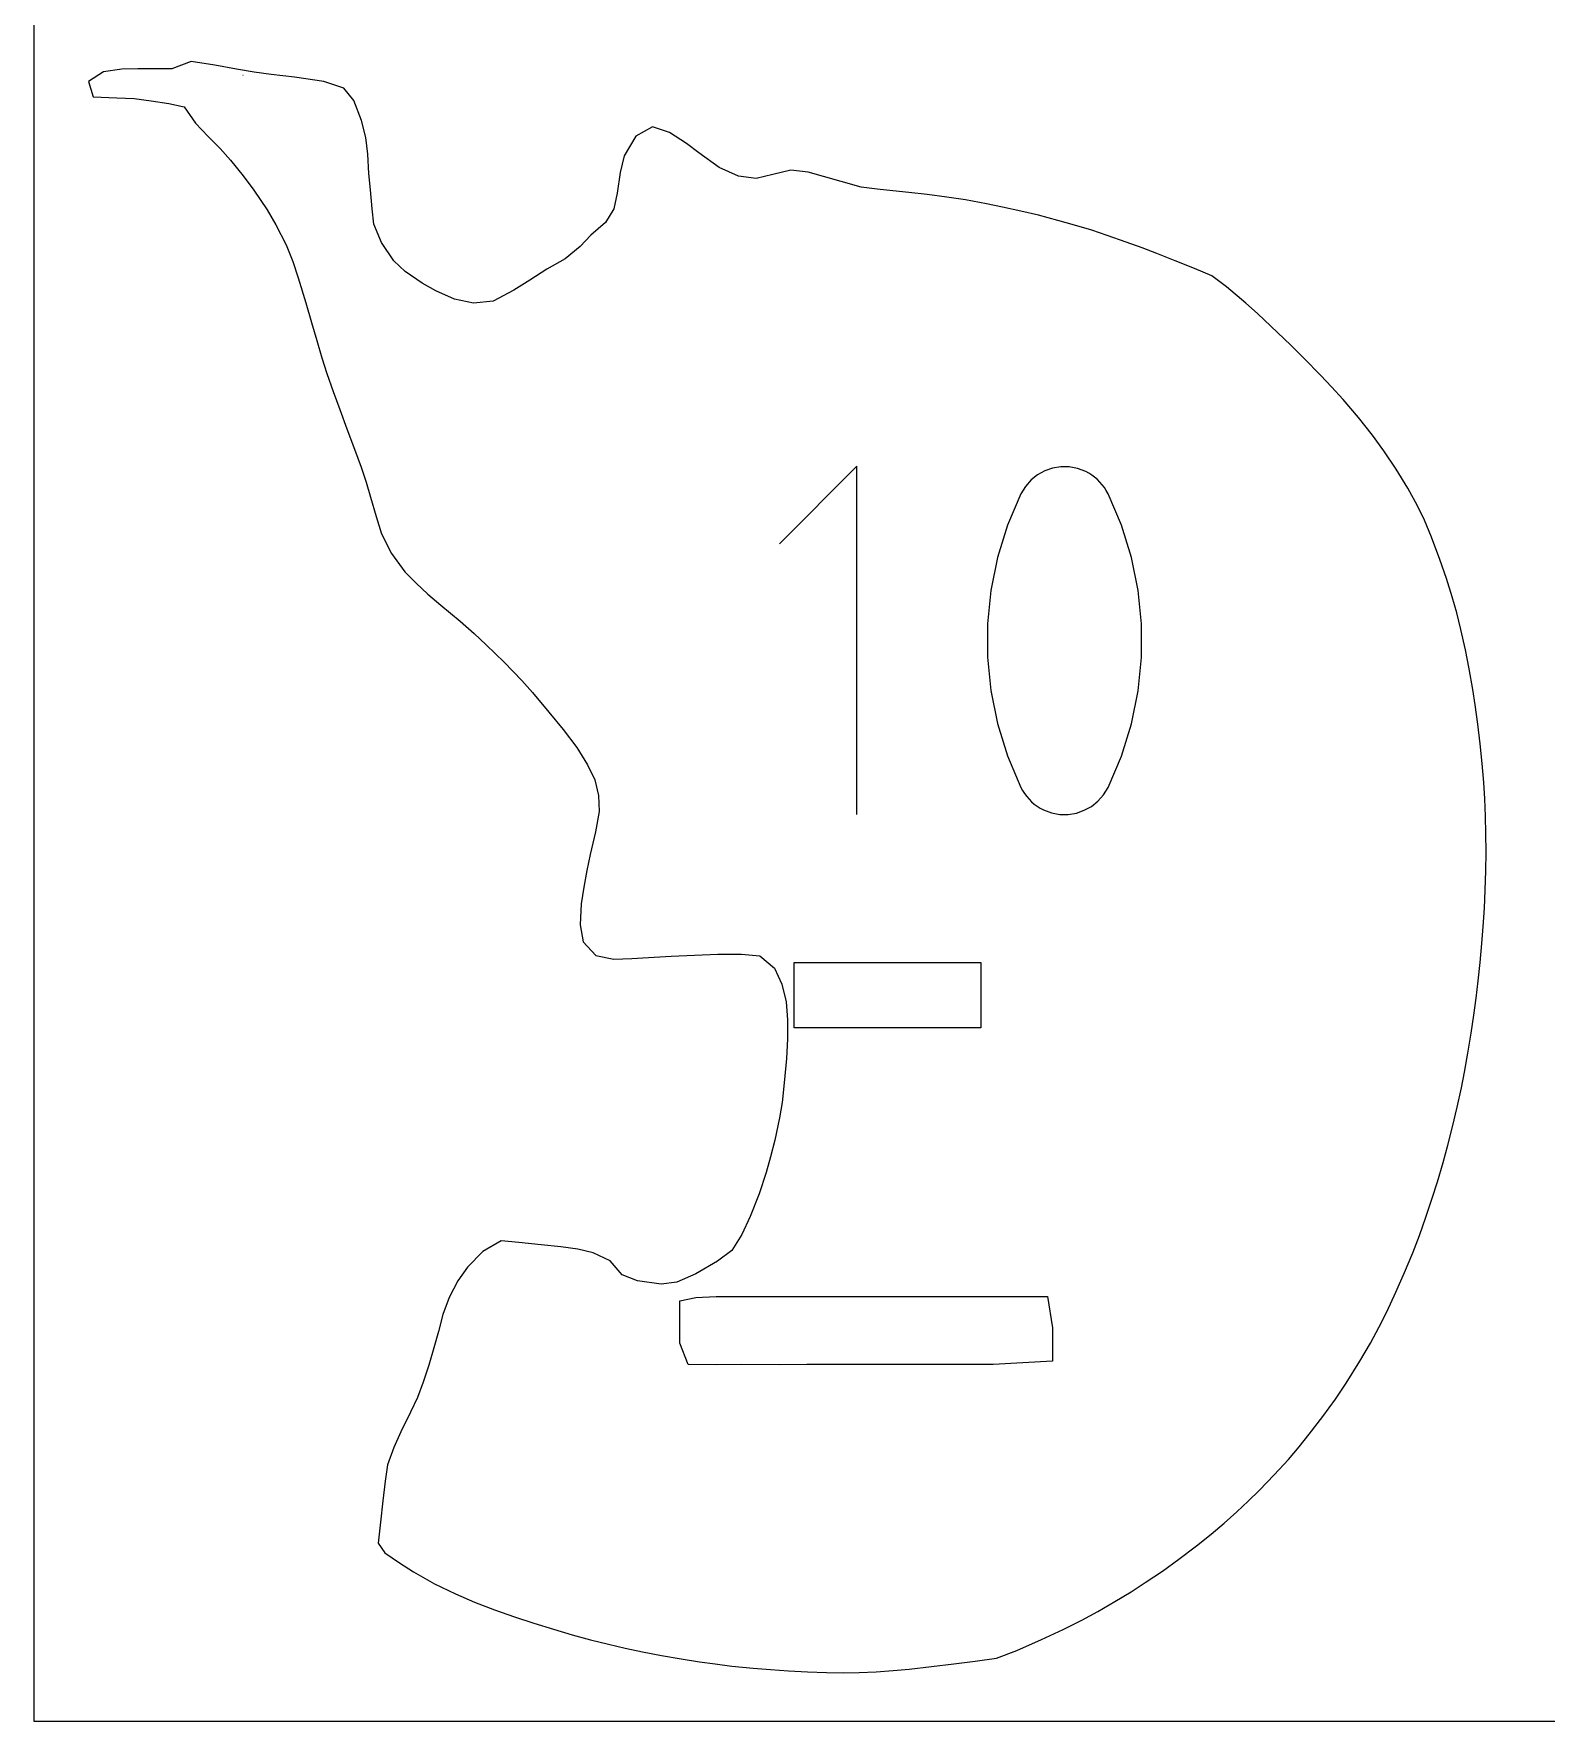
# Model space of a CAD drawing. Extents: x 0 to 300, y 0 to 147.
# Drawn here: x 0 to 49.5, y 0 to 55.2 of the extents above; entities that cross this region are included whole.
import ezdxf

# ---------------------------------------------------------------- set-up
doc = ezdxf.new("R2010")
doc.units = 0

msp = doc.modelspace()

# ---------------------------------------------------------------- linework, layer by layer
at = {"layer": 'annotation', "color": 1}
for p, q in [((6.851614, 53.876714), (6.845872, 53.877668)), ((26.932617, 41.083882), (24.399004, 38.549555)), ((26.932617, 29.687271), (26.932617, 41.083882)), ((33.080576, 40.934985), (32.842984, 40.804884)), ((33.336186, 41.022869), (33.080576, 40.934985)), ((33.603743, 41.066518), (33.336186, 41.022869)), ((33.877176, 41.063914), (33.603743, 41.066518)), ((34.150415, 41.01304), (33.877176, 41.063914)), ((34.417389, 40.911878), (34.150415, 41.01304)), ((34.519591, 40.858171), (34.417389, 40.911878)), ((34.417389, 40.911878), (34.417389, 40.911878)), ((32.446134, 40.426101), (32.299017, 40.181454)), ((32.62948, 40.634584), (32.446134, 40.426101)), ((32.842984, 40.804884), (32.62948, 40.634584)), ((34.617664, 40.796483), (34.519591, 40.858171)), ((34.711131, 40.7273), (34.617664, 40.796483)), ((34.799516, 40.651111), (34.711131, 40.7273)), ((34.882341, 40.568405), (34.799516, 40.651111)), ((34.959132, 40.479669), (34.882341, 40.568405)), ((35.029411, 40.385393), (34.959132, 40.479669)), ((35.092702, 40.286063), (35.029411, 40.385393)), ((32.299017, 40.181454), (31.86215, 39.154114)), ((32.299017, 40.181454), (32.299017, 40.181454)), ((35.148528, 40.182169), (35.092702, 40.286063)), ((35.587512, 39.152711), (35.148528, 40.182169)), ((35.148528, 40.182169), (35.148528, 40.182169)), ((31.86215, 39.154114), (31.5345, 38.09698)), ((35.916751, 38.093989), (35.587512, 39.152711)), ((31.5345, 38.09698), (31.316066, 37.018481)), ((36.136243, 37.014431), (35.916751, 38.093989)), ((31.316066, 37.018481), (31.206849, 35.927048)), ((36.24599, 35.922468), (36.136243, 37.014431)), ((31.206849, 35.927048), (31.206849, 34.831108)), ((36.24599, 34.826529), (36.24599, 35.922468)), ((31.206849, 34.831108), (31.316066, 33.739092)), ((36.136243, 33.735042), (36.24599, 34.826529)), ((31.316066, 33.739092), (31.5345, 32.659429)), ((35.916751, 32.656438), (36.136243, 33.735042)), ((31.5345, 32.659429), (31.86215, 31.600548)), ((35.587512, 31.599145), (35.916751, 32.656438)), ((31.86215, 31.600548), (32.299017, 30.570879)), ((35.148528, 30.571593), (35.587512, 31.599145)), ((32.299017, 30.570879), (32.299017, 30.570879)), ((32.299017, 30.570879), (32.35464, 30.467191)), ((32.35464, 30.467191), (32.417463, 30.368357)), ((35.001396, 30.328188), (35.148528, 30.571593)), ((35.148528, 30.571593), (35.148528, 30.571593)), ((32.417463, 30.368357), (32.487222, 30.274675)), ((32.487222, 30.274675), (32.563651, 30.186446)), ((32.563651, 30.186446), (32.646485, 30.10397)), ((32.646485, 30.10397), (32.735461, 30.027547)), ((32.735461, 30.027547), (32.830313, 29.957477)), ((32.830313, 29.957477), (32.930777, 29.89406)), ((32.930777, 29.89406), (33.036588, 29.837596)), ((33.036588, 29.837596), (33.036588, 29.837596)), ((33.036588, 29.837596), (33.30146, 29.73858)), ((34.367298, 29.820689), (34.604641, 29.95073)), ((34.604641, 29.95073), (34.818054, 30.120565)), ((34.818054, 30.120565), (35.001396, 30.328188)), ((33.30146, 29.73858), (33.573107, 29.689387)), ((33.573107, 29.689387), (33.845391, 29.688012)), ((33.845391, 29.688012), (34.112168, 29.732448)), ((34.112168, 29.732448), (34.367298, 29.820689))]:
    msp.add_line(p, q, dxfattribs=at)
at = {"layer": 'boundary', "color": 5}
for p, q in [((5.155004, 54.329585), (4.513039, 54.092294)), ((5.924266, 54.216568), (5.155004, 54.329585)), ((6.63016, 54.087427), (5.924266, 54.216568)), ((2.284036, 53.997026), (1.790241, 53.678546)), ((1.790241, 53.678546), (1.94246, 53.174921)), ((2.88018, 54.088845), (2.284036, 53.997026)), ((3.39982, 54.099313), (2.88018, 54.088845)), ((3.951637, 54.099669), (3.39982, 54.099313)), ((4.513039, 54.092294), (3.951637, 54.099669)), ((7.209471, 53.985538), (6.63016, 54.087427)), ((7.762718, 53.908038), (7.209471, 53.985538)), ((8.534545, 53.817471), (7.762718, 53.908038)), ((9.489875, 53.682504), (8.534545, 53.817471)), ((10.150186, 53.460568), (9.489875, 53.682504)), ((1.94246, 53.174921), (2.719054, 53.143699)), ((2.719054, 53.143699), (3.283822, 53.120374)), ((3.283822, 53.120374), (3.845423, 53.05158)), ((3.845423, 53.05158), (4.422104, 52.960404)), ((10.471481, 53.061751), (10.150186, 53.460568)), ((10.718145, 52.406808), (10.471481, 53.061751)), ((4.422104, 52.960404), (4.926284, 52.847403)), ((4.926284, 52.847403), (5.291179, 52.313036)), ((5.291179, 52.313036), (5.710633, 51.877964)), ((10.860702, 51.847311), (10.718145, 52.406808)), ((20.243155, 52.192392), (19.694119, 51.886337)), ((20.797173, 52.007668), (20.243155, 52.192392)), ((21.360442, 51.655292), (20.797173, 52.007668)), ((5.710633, 51.877964), (6.103444, 51.485542)), ((6.103444, 51.485542), (6.4411, 51.104941)), ((10.925909, 51.301475), (10.860702, 51.847311)), ((19.694119, 51.886337), (19.315793, 51.24764)), ((21.765613, 51.339655), (21.360442, 51.655292)), ((6.4411, 51.104941), (6.847346, 50.592512)), ((10.965167, 50.664798), (10.925909, 51.301475)), ((19.315793, 51.24764), (19.183279, 50.699543)), ((22.421337, 50.869633), (21.765613, 51.339655)), ((23.059346, 50.582845), (22.421337, 50.869633)), ((6.847346, 50.592512), (7.198057, 50.118363)), ((11.019408, 50.132289), (10.965167, 50.664798)), ((19.183279, 50.699543), (19.085231, 50.029061)), ((23.640659, 50.508108), (23.059346, 50.582845)), ((24.181008, 50.633906), (23.640659, 50.508108)), ((24.765295, 50.778193), (24.181008, 50.633906)), ((25.335864, 50.708442), (24.765295, 50.778193)), ((25.840705, 50.572612), (25.335864, 50.708442)), ((26.414497, 50.404008), (25.840705, 50.572612)), ((27.072469, 50.22237), (26.414497, 50.404008)), ((7.198057, 50.118363), (7.631979, 49.475977)), ((11.076021, 49.515939), (11.019408, 50.132289)), ((19.085231, 50.029061), (18.979832, 49.508693)), ((27.592072, 50.16052), (27.072469, 50.22237)), ((28.104601, 50.104639), (27.592072, 50.16052)), ((28.635867, 50.04587), (28.104601, 50.104639)), ((29.230168, 49.976835), (28.635867, 50.04587)), ((29.877764, 49.891616), (29.230168, 49.976835)), ((30.482334, 49.800889), (29.877764, 49.891616)), ((31.170554, 49.678462), (30.482334, 49.800889)), ((7.631979, 49.475977), (7.922509, 48.988727)), ((11.126069, 49.005264), (11.076021, 49.515939)), ((18.979832, 49.508693), (18.703013, 49.064669)), ((31.699735, 49.57068), (31.170554, 49.678462)), ((32.301153, 49.43811), (31.699735, 49.57068)), ((32.870929, 49.299403), (32.301153, 49.43811)), ((33.511297, 49.129965), (32.870929, 49.299403)), ((7.922509, 48.988727), (8.253603, 48.332353)), ((11.372495, 48.412207), (11.126069, 49.005264)), ((18.228392, 48.649558), (17.879938, 48.27532)), ((18.703013, 49.064669), (18.228392, 48.649558)), ((34.054829, 48.978191), (33.511297, 49.129965)), ((34.624361, 48.808778), (34.054829, 48.978191)), ((35.116502, 48.642817), (34.624361, 48.808778)), ((35.741976, 48.423554), (35.116502, 48.642817)), ((8.253603, 48.332353), (8.474747, 47.785661)), ((11.776765, 47.813361), (11.372495, 48.412207)), ((17.879938, 48.27532), (17.385554, 47.876628)), ((36.264574, 48.232242), (35.741976, 48.423554)), ((36.741261, 48.051288), (36.264574, 48.232242)), ((8.474747, 47.785661), (8.652955, 47.25217)), ((12.157088, 47.454927), (11.776765, 47.813361)), ((16.785483, 47.537814), (16.226682, 47.177607)), ((17.385554, 47.876628), (16.785483, 47.537814)), ((37.345678, 47.813055), (36.741261, 48.051288)), ((37.979761, 47.554961), (37.345678, 47.813055)), ((38.545085, 47.313211), (37.979761, 47.554961)), ((8.652955, 47.25217), (8.902102, 46.433851)), ((12.707499, 47.080411), (12.157088, 47.454927)), ((13.154971, 46.832509), (12.707499, 47.080411)), ((16.226682, 47.177607), (15.704374, 46.849243)), ((39.028597, 46.955429), (38.545085, 47.313211)), ((8.902102, 46.433851), (9.086628, 45.794155)), ((13.769388, 46.550448), (13.154971, 46.832509)), ((14.39204, 46.422457), (13.769388, 46.550448)), ((15.029743, 46.492202), (14.39204, 46.422457)), ((15.704374, 46.849243), (15.029743, 46.492202)), ((39.658878, 46.422962), (39.028597, 46.955429)), ((40.041232, 46.079922), (39.658878, 46.422962)), ((40.699092, 45.466056), (40.041232, 46.079922)), ((9.086628, 45.794155), (9.257435, 45.196876)), ((41.135047, 45.043339), (40.699092, 45.466056)), ((9.257435, 45.196876), (9.424325, 44.634628)), ((41.559138, 44.623083), (41.135047, 45.043339)), ((9.424325, 44.634628), (9.589568, 44.119401)), ((42.111481, 44.060496), (41.559138, 44.623083)), ((9.589568, 44.119401), (9.791289, 43.537052)), ((42.464909, 43.686814), (42.111481, 44.060496)), ((42.845296, 43.266442), (42.464909, 43.686814)), ((9.791289, 43.537052), (10.011314, 42.938128)), ((43.341065, 42.681606), (42.845296, 43.266442)), ((10.011314, 42.938128), (10.247773, 42.310677)), ((43.796993, 42.106473), (43.341065, 42.681606)), ((10.247773, 42.310677), (10.498339, 41.639519)), ((44.173816, 41.592551), (43.796993, 42.106473)), ((10.498339, 41.639519), (10.710049, 41.056787)), ((44.575109, 40.992128), (44.173816, 41.592551)), ((10.710049, 41.056787), (10.873701, 40.566327)), ((44.9536, 40.369133), (44.575109, 40.992128)), ((10.873701, 40.566327), (11.020893, 40.071581)), ((45.270816, 39.788638), (44.9536, 40.369133)), ((11.020893, 40.071581), (11.205135, 39.442458)), ((45.499909, 39.315664), (45.270816, 39.788638)), ((11.205135, 39.442458), (11.372381, 38.871659)), ((45.729214, 38.766624), (45.499909, 39.315664)), ((11.372381, 38.871659), (11.708655, 38.225767)), ((46.008221, 38.035858), (45.729214, 38.766624)), ((11.708655, 38.225767), (12.135843, 37.631109)), ((12.135843, 37.631109), (12.50884, 37.253172)), ((46.223081, 37.409993), (46.008221, 38.035858)), ((12.50884, 37.253172), (12.898848, 36.89453)), ((46.409589, 36.813688), (46.223081, 37.409993)), ((12.898848, 36.89453), (13.319854, 36.536877)), ((13.319854, 36.536877), (13.953779, 36.015484)), ((46.557631, 36.286151), (46.409589, 36.813688)), ((13.953779, 36.015484), (14.412001, 35.604767)), ((46.696577, 35.738646), (46.557631, 36.286151)), ((14.412001, 35.604767), (14.802189, 35.243099)), ((46.842819, 35.078819), (46.696577, 35.738646)), ((14.802189, 35.243099), (15.385795, 34.669757)), ((46.967003, 34.448519), (46.842819, 35.078819)), ((15.385795, 34.669757), (15.968941, 34.069908)), ((47.083445, 33.775488), (46.967003, 34.448519)), ((15.968941, 34.069908), (16.315125, 33.67356)), ((47.160013, 33.271578), (47.083445, 33.775488)), ((16.315125, 33.67356), (16.853617, 33.031511)), ((47.24455, 32.640831), (47.160013, 33.271578)), ((16.853617, 33.031511), (17.320664, 32.462048)), ((47.320802, 32.001771), (47.24455, 32.640831)), ((17.320664, 32.462048), (17.764178, 31.874033)), ((17.764178, 31.874033), (18.12231, 31.311096)), ((47.387187, 31.357957), (47.320802, 32.001771)), ((18.12231, 31.311096), (18.352553, 30.814801)), ((47.440968, 30.735728), (47.387187, 31.357957)), ((18.352553, 30.814801), (18.477022, 30.308925)), ((47.478063, 30.19167), (47.440968, 30.735728)), ((18.477022, 30.308925), (18.494708, 29.782621)), ((47.503159, 29.633686), (47.478063, 30.19167)), ((18.494708, 29.782621), (18.376209, 29.1216)), ((47.515352, 29.062963), (47.503159, 29.633686)), ((18.376209, 29.1216), (18.208765, 28.375887)), ((47.516956, 28.450953), (47.515352, 29.062963)), ((18.208765, 28.375887), (18.090865, 27.848428)), ((47.509387, 27.836525), (47.516956, 28.450953)), ((18.090865, 27.848428), (17.992976, 27.30262)), ((47.491876, 27.204396), (47.509387, 27.836525)), ((17.992976, 27.30262), (17.91171, 26.757135)), ((47.465179, 26.619939), (47.491876, 27.204396)), ((17.91171, 26.757135), (17.881632, 26.068333)), ((47.426329, 26.014989), (47.465179, 26.619939)), ((17.881632, 26.068333), (17.981194, 25.51543)), ((47.381923, 25.456716), (47.426329, 26.014989)), ((17.981194, 25.51543), (18.387224, 25.071832)), ((47.324211, 24.838776), (47.381923, 25.456716)), ((18.387224, 25.071832), (18.984398, 24.945072)), ((18.984398, 24.945072), (19.565301, 24.969508)), ((19.565301, 24.969508), (20.116873, 25.000233)), ((20.116873, 25.000233), (20.858569, 25.041234)), ((20.858569, 25.041234), (21.615459, 25.082248)), ((21.615459, 25.082248), (22.380204, 25.11432)), ((22.380204, 25.11432), (23.152746, 25.110803)), ((23.152746, 25.110803), (23.752393, 25.056748)), ((23.752393, 25.056748), (24.234674, 24.650418)), ((24.234674, 24.650418), (24.477209, 24.124803)), ((47.260117, 24.239325), (47.324211, 24.838776)), ((24.477209, 24.124803), (24.616729, 23.548158)), ((47.191681, 23.671507), (47.260117, 24.239325)), ((24.616729, 23.548158), (24.666989, 22.960343)), ((47.116796, 23.119293), (47.191681, 23.671507)), ((24.666989, 22.960343), (24.664386, 22.337136)), ((47.028173, 22.526339), (47.116796, 23.119293)), ((24.664386, 22.337136), (24.630352, 21.698258)), ((46.922602, 21.875313), (47.028173, 22.526339)), ((24.630352, 21.698258), (24.556337, 20.897726)), ((46.812103, 21.248349), (46.922602, 21.875313)), ((46.710779, 20.732521), (46.812103, 21.248349)), ((24.556337, 20.897726), (24.482354, 20.256828)), ((46.573318, 20.107717), (46.710779, 20.732521)), ((24.482354, 20.256828), (24.404358, 19.750299)), ((46.418679, 19.456401), (46.573318, 20.107717)), ((24.404358, 19.750299), (24.247725, 19.025168)), ((46.267974, 18.861251), (46.418679, 19.456401)), ((24.247725, 19.025168), (24.105441, 18.473644)), ((46.113081, 18.293257), (46.267974, 18.861251)), ((24.105441, 18.473644), (23.961491, 17.967936)), ((45.924891, 17.656528), (46.113081, 18.293257)), ((23.961491, 17.967936), (23.731096, 17.270347)), ((23.731096, 17.270347), (23.444126, 16.520131)), ((45.550533, 16.506379), (45.758182, 17.127166)), ((45.758182, 17.127166), (45.924891, 17.656528)), ((23.444126, 16.520131), (23.166636, 15.939134)), ((45.334802, 15.899681), (45.550533, 16.506379)), ((15.287583, 15.726956), (14.688633, 15.378057)), ((15.868329, 15.673315), (15.287583, 15.726956)), ((16.603736, 15.593654), (15.868329, 15.673315)), ((17.244403, 15.526869), (16.603736, 15.593654)), ((17.796848, 15.453756), (17.244403, 15.526869)), ((23.166636, 15.939134), (22.837119, 15.414432)), ((45.118339, 15.334774), (45.334802, 15.899681)), ((14.688633, 15.378057), (14.192793, 14.870591)), ((18.307085, 15.332127), (17.796848, 15.453756)), ((18.86005, 15.067226), (18.307085, 15.332127)), ((19.247513, 14.613492), (18.86005, 15.067226)), ((22.368405, 15.061312), (21.657135, 14.643831)), ((22.837119, 15.414432), (22.368405, 15.061312)), ((44.849399, 14.686852), (45.118339, 15.334774)), ((13.871988, 14.414598), (13.591689, 13.870919)), ((14.192793, 14.870591), (13.871988, 14.414598)), ((19.75578, 14.412691), (19.247513, 14.613492)), ((20.52951, 14.305949), (19.75578, 14.412691)), ((21.036894, 14.369849), (20.52951, 14.305949)), ((21.657135, 14.643831), (21.036894, 14.369849)), ((44.568773, 14.05005), (44.849399, 14.686852)), ((13.591689, 13.870919), (13.38367, 13.313059)), ((44.269242, 13.406687), (44.568773, 14.05005)), ((13.38367, 13.313059), (13.237406, 12.764031)), ((44.020336, 12.912475), (44.269242, 13.406687)), ((13.237406, 12.764031), (13.094622, 12.226204)), ((43.731896, 12.381593), (44.020336, 12.912475)), ((13.094622, 12.226204), (12.922537, 11.653827)), ((43.385316, 11.790939), (43.731896, 12.381593)), ((12.922537, 11.653827), (12.743652, 11.105529)), ((42.936119, 11.068933), (43.385316, 11.790939)), ((12.743652, 11.105529), (12.552752, 10.600575)), ((42.593159, 10.549075), (42.936119, 11.068933)), ((12.552752, 10.600575), (12.33126, 10.121206)), ((42.178799, 9.976702), (42.593159, 10.549075)), ((12.33126, 10.121206), (12.011991, 9.47284)), ((41.729985, 9.393845), (42.178799, 9.976702)), ((12.011991, 9.47284), (11.785186, 8.956519)), ((41.402685, 8.982385), (41.729985, 9.393845)), ((11.785186, 8.956519), (11.574238, 8.396323)), ((41.059363, 8.572043), (41.402685, 8.982385)), ((11.574238, 8.396323), (11.492185, 7.857407)), ((40.589948, 8.062581), (41.059363, 8.572043)), ((11.492185, 7.857407), (11.419648, 7.218966)), ((40.10358, 7.564817), (40.589948, 8.062581)), ((11.419648, 7.218966), (11.344193, 6.51878)), ((39.366135, 6.851131), (39.738154, 7.203939)), ((39.738154, 7.203939), (40.10358, 7.564817)), ((38.951454, 6.482407), (39.366135, 6.851131)), ((11.344193, 6.51878), (11.273433, 5.833547)), ((38.040131, 5.743354), (38.519654, 6.126089)), ((38.519654, 6.126089), (38.951454, 6.482407)), ((11.273433, 5.833547), (11.482117, 5.516654)), ((37.467383, 5.303548), (38.040131, 5.743354)), ((11.482117, 5.516654), (11.967952, 5.1886)), ((11.967952, 5.1886), (12.426863, 4.894139)), ((36.926766, 4.912985), (37.467383, 5.303548)), ((12.426863, 4.894139), (13.114662, 4.497045)), ((13.114662, 4.497045), (13.793994, 4.166685)), ((35.901264, 4.240772), (36.368791, 4.537814)), ((36.368791, 4.537814), (36.926766, 4.912985)), ((13.793994, 4.166685), (14.423781, 3.900109)), ((14.423781, 3.900109), (15.079585, 3.647704)), ((34.810696, 3.594107), (35.37011, 3.916842)), ((35.37011, 3.916842), (35.901264, 4.240772)), ((15.079585, 3.647704), (15.726822, 3.418019)), ((15.726822, 3.418019), (16.361578, 3.208258)), ((34.28873, 3.311923), (34.810696, 3.594107)), ((16.361578, 3.208258), (16.999954, 3.010998)), ((16.999954, 3.010998), (17.618619, 2.831877)), ((17.618619, 2.831877), (18.219362, 2.669469)), ((32.969811, 2.671857), (33.678649, 3.006747)), ((33.678649, 3.006747), (34.28873, 3.311923)), ((18.219362, 2.669469), (18.808983, 2.521341)), ((18.808983, 2.521341), (19.35165, 2.394177)), ((19.35165, 2.394177), (19.921425, 2.272795)), ((19.921425, 2.272795), (20.539128, 2.153643)), ((31.494997, 2.068057), (32.166302, 2.3165)), ((32.166302, 2.3165), (32.969811, 2.671857)), ((20.539128, 2.153643), (21.18318, 2.039832)), ((21.18318, 2.039832), (21.784344, 1.945153)), ((21.784344, 1.945153), (22.297975, 1.874253)), ((22.297975, 1.874253), (22.842734, 1.80754)), ((22.842734, 1.80754), (23.537201, 1.738006)), ((23.537201, 1.738006), (24.103963, 1.690541)), ((24.103963, 1.690541), (24.696131, 1.650789)), ((27.561573, 1.619655), (28.12002, 1.658276)), ((28.12002, 1.658276), (28.639224, 1.705898)), ((28.639224, 1.705898), (29.370271, 1.787712)), ((29.370271, 1.787712), (30.099455, 1.877007)), ((30.099455, 1.877007), (30.799845, 1.971147)), ((30.799845, 1.971147), (31.494997, 2.068057)), ((24.696131, 1.650789), (25.319938, 1.61864)), ((25.319938, 1.61864), (25.937695, 1.596439)), ((25.937695, 1.596439), (26.486724, 1.5875)), ((26.486724, 1.5875), (27.011762, 1.595261)), ((27.011762, 1.595261), (27.561573, 1.619655))]:
    msp.add_line(p, q, dxfattribs=at)
at = {"layer": 'frame', "color": 5}
for p, q in [((0, 147.32), (0, 0)), ((0, 0), (299.72, 0))]:
    msp.add_line(p, q, dxfattribs=at)
at = {"layer": 'hole', "color": 5}
for p, q in [((24.883478, 22.701898), (24.883478, 24.835898)), ((24.883478, 24.835898), (30.985478, 24.835898)), ((30.985478, 24.835898), (30.985478, 22.701898)), ((30.985478, 22.701898), (24.883478, 22.701898)), ((21.140641, 13.760841), (21.665768, 13.876421)), ((21.665768, 13.876421), (22.327298, 13.90869)), ((22.327298, 13.90869), (23.202482, 13.908704)), ((23.202482, 13.908704), (24.575689, 13.909079)), ((24.575689, 13.909079), (24.924042, 13.909187)), ((24.924042, 13.909187), (27.453347, 13.908841)), ((27.453347, 13.908841), (28.202427, 13.908764)), ((28.202427, 13.908764), (29.467084, 13.908632)), ((29.467084, 13.908632), (30.476685, 13.908633)), ((30.476685, 13.908633), (31.45029, 13.908634)), ((31.45029, 13.908634), (32.4992, 13.908634)), ((32.4992, 13.908634), (33.166416, 13.908642)), ((33.166416, 13.908642), (33.328531, 12.875262)), ((21.140516, 13.215885), (21.140641, 13.760841)), ((21.140547, 12.378875), (21.140516, 13.215885)), ((33.328531, 12.875262), (33.328517, 11.789453)), ((21.409735, 11.674098), (21.140547, 12.378875)), ((22.340985, 11.673315), (21.409735, 11.674098)), ((23.164192, 11.67375), (22.340985, 11.673315)), ((24.392834, 11.673359), (23.164192, 11.67375)), ((25.295177, 11.673482), (24.392834, 11.673359)), ((26.220127, 11.673796), (25.295177, 11.673482)), ((27.841882, 11.674213), (26.220127, 11.673796)), ((28.747016, 11.674213), (27.841882, 11.674213)), ((30.583005, 11.674214), (28.747016, 11.674213)), ((31.389212, 11.673996), (30.583005, 11.674214)), ((33.328517, 11.789453), (31.389212, 11.673996))]:
    msp.add_line(p, q, dxfattribs=at)

doc.saveas('drawing.dxf')
